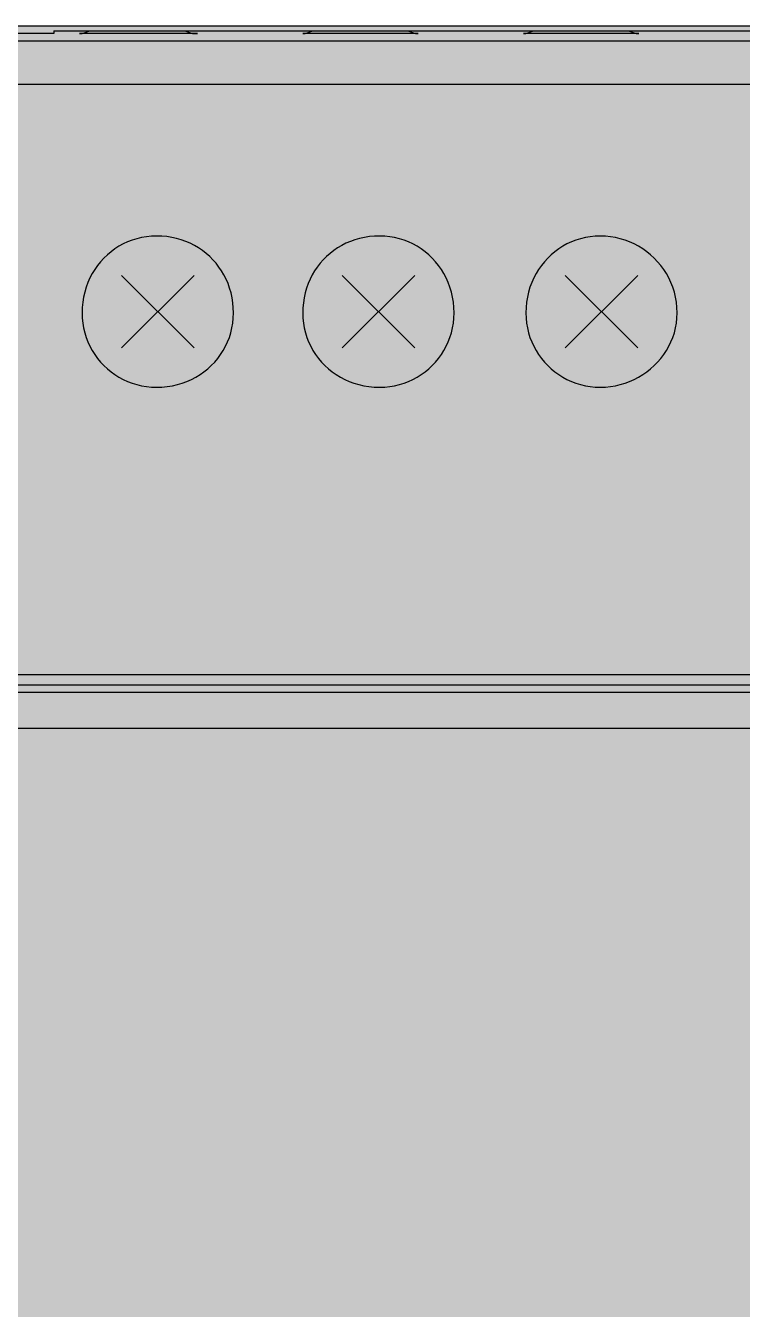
# Model space of a CAD drawing. Header units: millimetres. Extents: x 0 to 966, y -664 to 90.
# Drawn here: x 577.16 to 601.79, y -474.12 to -430 of the extents above; entities that cross this region are included whole.
import ezdxf

# ---------------------------------------------------------------- set-up
doc = ezdxf.new("R2010")
doc.units = ezdxf.units.MM
for name, color, linetype in [('HDL_BODY', 7, 'Continuous'), ('HDL_COLOUR', 7, 'Continuous'), ('HDL_DETAIL', 7, 'Continuous'), ('HDL_PRINT', 7, 'Continuous')]:
    doc.layers.add(name, color=color, linetype=linetype)

# ---------------------------------------------------------------- blocks, each defined once
blk = doc.blocks.new('M_DA6.10.1_FRONT')
at = {"layer": 'HDL_BODY', "true_color": 0x202126}
blk.add_hatch(color=250, dxfattribs=at).paths.add_polyline_path([(0, 0), (144, 0), (144, 90), (0, 90)])
at = {"layer": 'HDL_BODY', "true_color": 0x2a2a30}
blk.add_hatch(color=250, dxfattribs=at).paths.add_polyline_path([(0.4, 20.52), (143.6, 20.52), (143.6, 68.31), (0.4, 68.31)])
at = {"layer": 'HDL_COLOUR', "true_color": 0x1a332c}
for points in [[(84.303, 80.126), (84.297, 80.304), (84.281, 80.478), (84.255, 80.649), (84.218, 80.815), (84.171, 80.977), (84.115, 81.133), (84.05, 81.285), (83.976, 81.431), (83.894, 81.571), (83.803, 81.705), (83.704, 81.832), (83.597, 81.953), (83.484, 82.066), (83.363, 82.173), (83.235, 82.271), (83.101, 82.362), (82.961, 82.445), (82.815, 82.519), (82.664, 82.584), (82.507, 82.64), (82.346, 82.686), (82.18, 82.723), (82.009, 82.749), (81.835, 82.765), (81.657, 82.771), (81.482, 82.765), (81.31, 82.747), (81.142, 82.718), (80.978, 82.679), (80.818, 82.629), (80.662, 82.568), (80.512, 82.498), (80.367, 82.418), (80.227, 82.329), (80.094, 82.231), (79.968, 82.125), (79.848, 82.011), (79.736, 81.888), (79.632, 81.758), (79.536, 81.622), (79.448, 81.478), (79.369, 81.328), (79.299, 81.172), (79.239, 81.01), (79.189, 80.842), (79.15, 80.67), (79.121, 80.493), (79.104, 80.311), (79.098, 80.126), (79.104, 79.951), (79.121, 79.779), (79.15, 79.611), (79.189, 79.447), (79.239, 79.287), (79.299, 79.132), (79.369, 78.981), (79.448, 78.837), (79.536, 78.698), (79.632, 78.565), (79.736, 78.439), (79.848, 78.319), (79.968, 78.207), (80.094, 78.103), (80.227, 78.007), (80.367, 77.92), (80.512, 77.841), (80.662, 77.771), (80.818, 77.711), (80.978, 77.662), (81.142, 77.622), (81.31, 77.594), (81.482, 77.576), (81.657, 77.57), (81.842, 77.576), (82.024, 77.594), (82.201, 77.622), (82.373, 77.662), (82.54, 77.711), (82.702, 77.771), (82.858, 77.841), (83.008, 77.92), (83.152, 78.007), (83.289, 78.103), (83.419, 78.207), (83.541, 78.319), (83.656, 78.439), (83.762, 78.565), (83.86, 78.698), (83.95, 78.837), (84.03, 78.981), (84.1, 79.132), (84.161, 79.287), (84.211, 79.447), (84.251, 79.611), (84.279, 79.779), (84.297, 79.951), (84.303, 80.126)], [(91.886, 80.126), (91.88, 80.311), (91.863, 80.493), (91.834, 80.67), (91.795, 80.842), (91.745, 81.01), (91.685, 81.172), (91.615, 81.328), (91.537, 81.478), (91.449, 81.622), (91.353, 81.758), (91.248, 81.888), (91.136, 82.011), (91.017, 82.125), (90.891, 82.231), (90.758, 82.329), (90.618, 82.418), (90.473, 82.498), (90.323, 82.568), (90.167, 82.629), (90.007, 82.679), (89.842, 82.718), (89.674, 82.747), (89.502, 82.765), (89.327, 82.771), (89.149, 82.765), (88.974, 82.749), (88.804, 82.723), (88.638, 82.686), (88.477, 82.64), (88.32, 82.584), (88.169, 82.519), (88.023, 82.445), (87.883, 82.362), (87.75, 82.271), (87.622, 82.173), (87.502, 82.066), (87.388, 81.953), (87.282, 81.832), (87.183, 81.705), (87.092, 81.571), (87.01, 81.431), (86.936, 81.285), (86.871, 81.133), (86.815, 80.977), (86.769, 80.815), (86.732, 80.649), (86.705, 80.478), (86.689, 80.304), (86.684, 80.126), (86.69, 79.951), (86.707, 79.779), (86.736, 79.611), (86.776, 79.447), (86.826, 79.287), (86.886, 79.132), (86.956, 78.981), (87.036, 78.837), (87.125, 78.698), (87.223, 78.565), (87.329, 78.439), (87.444, 78.319), (87.566, 78.207), (87.696, 78.103), (87.833, 78.007), (87.976, 77.92), (88.126, 77.841), (88.282, 77.771), (88.444, 77.711), (88.611, 77.662), (88.783, 77.622), (88.96, 77.594), (89.141, 77.576), (89.327, 77.57), (89.502, 77.576), (89.674, 77.594), (89.842, 77.622), (90.007, 77.662), (90.167, 77.711), (90.323, 77.771), (90.473, 77.841), (90.618, 77.92), (90.758, 78.007), (90.891, 78.103), (91.017, 78.207), (91.136, 78.319), (91.248, 78.439), (91.353, 78.565), (91.449, 78.698), (91.537, 78.837), (91.615, 78.981), (91.685, 79.132), (91.745, 79.287), (91.795, 79.447), (91.834, 79.611), (91.863, 79.779), (91.88, 79.951), (91.886, 80.126)], [(99.555, 80.126), (99.549, 80.311), (99.53, 80.493), (99.5, 80.67), (99.458, 80.842), (99.405, 81.01), (99.341, 81.172), (99.267, 81.328), (99.184, 81.478), (99.091, 81.622), (98.99, 81.758), (98.88, 81.888), (98.763, 82.011), (98.638, 82.125), (98.507, 82.231), (98.369, 82.329), (98.225, 82.418), (98.075, 82.498), (97.921, 82.568), (97.762, 82.629), (97.598, 82.679), (97.431, 82.718), (97.261, 82.747), (97.088, 82.765), (96.913, 82.771), (96.738, 82.765), (96.566, 82.747), (96.398, 82.718), (96.233, 82.679), (96.073, 82.629), (95.918, 82.568), (95.767, 82.498), (95.622, 82.418), (95.483, 82.329), (95.35, 82.231), (95.223, 82.125), (95.104, 82.011), (94.992, 81.888), (94.887, 81.758), (94.791, 81.622), (94.703, 81.478), (94.624, 81.328), (94.555, 81.172), (94.495, 81.01), (94.445, 80.842), (94.405, 80.67), (94.377, 80.493), (94.359, 80.311), (94.353, 80.126), (94.359, 79.951), (94.377, 79.779), (94.405, 79.611), (94.445, 79.447), (94.495, 79.287), (94.555, 79.132), (94.624, 78.981), (94.703, 78.837), (94.791, 78.698), (94.887, 78.565), (94.992, 78.439), (95.104, 78.319), (95.223, 78.207), (95.35, 78.103), (95.483, 78.007), (95.622, 77.92), (95.767, 77.841), (95.918, 77.771), (96.073, 77.711), (96.233, 77.662), (96.398, 77.622), (96.566, 77.594), (96.738, 77.576), (96.913, 77.57), (97.088, 77.576), (97.261, 77.594), (97.431, 77.622), (97.598, 77.662), (97.762, 77.711), (97.921, 77.771), (98.075, 77.841), (98.225, 77.92), (98.369, 78.007), (98.507, 78.103), (98.638, 78.207), (98.763, 78.319), (98.88, 78.439), (98.99, 78.565), (99.091, 78.698), (99.184, 78.837), (99.267, 78.981), (99.341, 79.132), (99.405, 79.287), (99.458, 79.447), (99.5, 79.611), (99.53, 79.779), (99.549, 79.951), (99.555, 80.126)]]:
    blk.add_hatch(color=250, dxfattribs=at).paths.add_polyline_path(points)
at = {"layer": 'HDL_COLOUR', "true_color": 0x9ea4a8}
for points in [[(83.522, 80.17), (83.507, 80.408), (83.46, 80.642), (83.383, 80.867), (83.278, 81.081), (83.146, 81.278), (82.989, 81.457), (82.809, 81.614), (82.611, 81.747), (82.397, 81.852), (82.172, 81.929), (81.938, 81.975), (81.7, 81.991), (81.462, 81.975), (81.229, 81.929), (81.003, 81.852), (80.789, 81.747), (80.591, 81.614), (80.412, 81.457), (80.255, 81.278), (80.123, 81.081), (80.017, 80.867), (79.941, 80.642), (79.894, 80.408), (79.878, 80.17), (79.894, 79.933), (79.941, 79.699), (80.017, 79.474), (80.123, 79.26), (80.255, 79.062), (80.412, 78.883), (80.591, 78.726), (80.789, 78.594), (81.003, 78.489), (81.229, 78.412), (81.462, 78.366), (81.7, 78.35), (81.938, 78.366), (82.172, 78.412), (82.397, 78.489), (82.611, 78.594), (82.809, 78.726), (82.989, 78.883), (83.146, 79.062), (83.278, 79.26), (83.383, 79.474), (83.46, 79.699), (83.507, 79.933)], [(91.106, 80.17), (91.09, 80.408), (91.044, 80.642), (90.967, 80.867), (90.862, 81.081), (90.729, 81.278), (90.572, 81.457), (90.393, 81.614), (90.195, 81.747), (89.982, 81.852), (89.756, 81.929), (89.523, 81.975), (89.285, 81.991), (89.047, 81.975), (88.814, 81.929), (88.588, 81.852), (88.375, 81.747), (88.176, 81.614), (87.997, 81.457), (87.84, 81.278), (87.708, 81.081), (87.603, 80.867), (87.526, 80.642), (87.48, 80.408), (87.464, 80.17), (87.48, 79.933), (87.526, 79.699), (87.603, 79.474), (87.708, 79.26), (87.84, 79.062), (87.997, 78.883), (88.176, 78.726), (88.375, 78.594), (88.588, 78.489), (88.814, 78.412), (89.047, 78.366), (89.285, 78.35), (89.523, 78.366), (89.756, 78.412), (89.982, 78.489), (90.195, 78.594), (90.393, 78.726), (90.572, 78.883), (90.729, 79.062), (90.862, 79.26), (90.967, 79.474), (91.044, 79.699), (91.09, 79.933)], [(98.775, 80.17), (98.76, 80.408), (98.713, 80.642), (98.637, 80.867), (98.531, 81.081), (98.399, 81.278), (98.242, 81.457), (98.063, 81.614), (97.865, 81.747), (97.651, 81.852), (97.426, 81.929), (97.192, 81.975), (96.954, 81.991), (96.717, 81.975), (96.483, 81.929), (96.258, 81.852), (96.044, 81.747), (95.846, 81.614), (95.667, 81.457), (95.51, 81.278), (95.378, 81.081), (95.272, 80.867), (95.196, 80.642), (95.149, 80.408), (95.134, 80.17), (95.149, 79.933), (95.196, 79.699), (95.272, 79.474), (95.378, 79.26), (95.51, 79.062), (95.667, 78.883), (95.846, 78.726), (96.044, 78.594), (96.258, 78.489), (96.483, 78.412), (96.717, 78.366), (96.954, 78.35), (97.192, 78.366), (97.426, 78.412), (97.651, 78.489), (97.865, 78.594), (98.063, 78.726), (98.242, 78.883), (98.399, 79.062), (98.531, 79.26), (98.637, 79.474), (98.713, 79.699), (98.76, 79.933)]]:
    blk.add_hatch(color=253, dxfattribs=at).paths.add_polyline_path(points)
at = {"layer": 'HDL_PRINT', "true_color": 0xdee1e9}
for points in [[(86.35, 84.196), (83.615, 85.341), (83.684, 85.329), (81.657, 85.329), (81.833, 85.505), (81.833, 82.771), (81.479, 82.771), (81.479, 85.505), (81.657, 85.68), (83.684, 85.68), (83.752, 85.668), (86.487, 84.52), (86.35, 84.196)], [(86.946, 85.68), (89.327, 85.68), (89.505, 85.505), (89.505, 82.771), (89.151, 82.771), (89.151, 85.505), (89.327, 85.329), (86.946, 85.329), (86.946, 85.68)], [(101.606, 84.196), (98.871, 85.341), (98.939, 85.329), (96.913, 85.329), (97.088, 85.505), (97.088, 82.771), (96.734, 82.771), (96.734, 85.505), (96.913, 85.68), (98.939, 85.68), (99.008, 85.668), (101.74, 84.52), (101.606, 84.196)], [(84.565, 75.015), (85.449, 76.6), (86.419, 75.015), (84.565, 75.015)], [(88.8, 74.661), (88.446, 74.661), (88.446, 76.074), (88.387, 76.044), (88.329, 76.014), (88.27, 75.985), (88.211, 75.955), (88.152, 75.926), (88.094, 75.896), (88.035, 75.867), (87.975, 75.838), (87.916, 75.809), (87.916, 76.16), (87.95, 76.164), (87.984, 76.175), (88.021, 76.193), (88.061, 76.216), (88.104, 76.242), (88.153, 76.272), (88.208, 76.303), (88.27, 76.336), (88.303, 76.369), (88.335, 76.404), (88.365, 76.441), (88.391, 76.48), (88.414, 76.524), (88.431, 76.573), (88.442, 76.628), (88.446, 76.69), (88.8, 76.69), (88.8, 74.661)], [(96.648, 74.574), (96.294, 74.574), (96.294, 76.074), (96.235, 76.018), (96.177, 75.968), (96.118, 75.926), (96.059, 75.89), (96, 75.861), (95.942, 75.838), (95.883, 75.822), (95.823, 75.812), (95.764, 75.809), (95.764, 76.16), (95.798, 76.164), (95.832, 76.175), (95.869, 76.193), (95.909, 76.216), (95.952, 76.242), (96.001, 76.272), (96.056, 76.303), (96.118, 76.336), (96.156, 76.374), (96.194, 76.412), (96.232, 76.45), (96.269, 76.488), (96.307, 76.526), (96.345, 76.563), (96.383, 76.6), (96.648, 76.6), (96.648, 74.574)], [(98.058, 74.574), (97.704, 74.574), (97.704, 76.074), (97.646, 76.018), (97.587, 75.968), (97.529, 75.926), (97.47, 75.89), (97.411, 75.861), (97.352, 75.838), (97.293, 75.822), (97.234, 75.812), (97.175, 75.809), (97.175, 76.16), (97.208, 76.164), (97.243, 76.175), (97.28, 76.193), (97.319, 76.216), (97.363, 76.242), (97.412, 76.272), (97.467, 76.303), (97.529, 76.336), (97.567, 76.374), (97.605, 76.412), (97.642, 76.45), (97.68, 76.488), (97.718, 76.526), (97.756, 76.563), (97.794, 76.6), (98.058, 76.6), (98.058, 74.574)], [(99.82, 75.015), (100.704, 76.6), (101.585, 75.015), (99.82, 75.015)], [(84.654, 71.93), (84.654, 74.22), (86.33, 74.22), (86.33, 73.869), (85.095, 73.869), (85.095, 73.34), (86.24, 73.34), (86.24, 72.986), (85.095, 72.986), (85.095, 72.37), (86.33, 72.37), (86.33, 71.93), (84.654, 71.93)], [(99.91, 71.93), (99.91, 74.22), (101.496, 74.22), (101.496, 73.869), (100.439, 73.869), (100.439, 73.34), (101.32, 73.34), (101.32, 72.9), (100.439, 72.9), (100.439, 71.93), (99.91, 71.93)]]:
    blk.add_hatch(color=254, dxfattribs=at).paths.add_polyline_path(points)
h = blk.add_hatch(color=254, dxfattribs=at)
h.paths.add_polyline_path([(81.038, 75.104), (81.392, 75.104), (81.479, 75.015), (81.517, 74.977), (81.545, 74.952), (81.568, 74.937), (81.591, 74.929), (81.619, 74.926), (81.657, 74.926), (81.7, 74.926), (81.741, 74.929), (81.777, 74.937), (81.806, 74.952), (81.826, 74.977), (81.833, 75.015), (81.862, 75.052), (81.884, 75.097), (81.9, 75.147), (81.911, 75.203), (81.917, 75.262), (81.921, 75.325), (81.922, 75.389), (81.922, 75.455), (81.888, 75.422), (81.854, 75.39), (81.817, 75.36), (81.777, 75.334), (81.734, 75.312), (81.685, 75.294), (81.63, 75.283), (81.568, 75.28), (81.506, 75.283), (81.451, 75.294), (81.402, 75.312), (81.359, 75.334), (81.319, 75.36), (81.283, 75.39), (81.249, 75.422), (81.217, 75.455), (81.164, 75.514), (81.122, 75.572), (81.091, 75.631), (81.069, 75.69), (81.054, 75.749), (81.045, 75.808), (81.04, 75.867), (81.038, 75.926), (81.038, 75.985), (81.038, 76.043), (81.04, 76.102), (81.045, 76.16), (81.054, 76.219), (81.069, 76.278), (81.091, 76.337), (81.122, 76.396), (81.164, 76.455), (81.217, 76.514), (81.253, 76.547), (81.297, 76.578), (81.347, 76.608), (81.402, 76.634), (81.462, 76.657), (81.525, 76.674), (81.59, 76.686), (81.657, 76.69), (81.716, 76.686), (81.774, 76.677), (81.833, 76.66), (81.891, 76.637), (81.95, 76.608), (82.008, 76.572), (82.067, 76.529), (82.125, 76.48), (82.184, 76.425), (82.208, 76.375), (82.232, 76.32), (82.255, 76.261), (82.277, 76.198), (82.297, 76.13), (82.316, 76.058), (82.331, 75.981), (82.344, 75.9), (82.354, 75.815), (82.36, 75.725), (82.362, 75.631), (82.36, 75.537), (82.354, 75.448), (82.344, 75.363), (82.331, 75.282), (82.316, 75.206), (82.297, 75.134), (82.277, 75.066), (82.255, 75.003), (82.232, 74.944), (82.208, 74.889), (82.184, 74.839), (82.125, 74.783), (82.067, 74.734), (82.008, 74.691), (81.95, 74.655), (81.891, 74.626), (81.833, 74.603), (81.774, 74.587), (81.716, 74.578), (81.657, 74.574), (81.59, 74.578), (81.525, 74.589), (81.462, 74.606), (81.402, 74.629), (81.347, 74.655), (81.297, 74.685), (81.253, 74.717), (81.217, 74.75), (81.183, 74.784), (81.151, 74.818), (81.121, 74.854), (81.094, 74.894), (81.071, 74.937), (81.053, 74.986), (81.042, 75.041), (81.038, 75.104)])
h.paths.add_polyline_path([(81.922, 75.985), (81.922, 76.023), (81.92, 76.061), (81.915, 76.098), (81.905, 76.136), (81.889, 76.174), (81.866, 76.211), (81.833, 76.249), (81.795, 76.286), (81.767, 76.31), (81.744, 76.325), (81.721, 76.332), (81.694, 76.335), (81.657, 76.336), (81.613, 76.335), (81.571, 76.332), (81.534, 76.325), (81.505, 76.31), (81.486, 76.286), (81.479, 76.249), (81.447, 76.211), (81.424, 76.174), (81.408, 76.136), (81.399, 76.098), (81.394, 76.061), (81.393, 76.023), (81.392, 75.985), (81.393, 75.915), (81.394, 75.855), (81.399, 75.807), (81.408, 75.769), (81.424, 75.742), (81.447, 75.725), (81.479, 75.72), (81.486, 75.682), (81.505, 75.657), (81.534, 75.642), (81.571, 75.634), (81.613, 75.631), (81.657, 75.631), (81.7, 75.631), (81.741, 75.634), (81.777, 75.642), (81.806, 75.657), (81.826, 75.682), (81.833, 75.72), (81.866, 75.725), (81.889, 75.742), (81.905, 75.769), (81.915, 75.807), (81.92, 75.855), (81.922, 75.915), (81.922, 75.985)])
h = blk.add_hatch(color=254, dxfattribs=at)
h.paths.add_polyline_path([(90.032, 76.69), (90.091, 76.686), (90.15, 76.677), (90.206, 76.66), (90.261, 76.637), (90.312, 76.608), (90.36, 76.572), (90.404, 76.529), (90.443, 76.48), (90.475, 76.425), (90.519, 76.375), (90.555, 76.32), (90.583, 76.261), (90.606, 76.198), (90.622, 76.13), (90.634, 76.058), (90.643, 75.981), (90.647, 75.9), (90.65, 75.815), (90.651, 75.725), (90.651, 75.631), (90.651, 75.535), (90.65, 75.44), (90.647, 75.348), (90.643, 75.259), (90.634, 75.175), (90.622, 75.097), (90.606, 75.027), (90.583, 74.964), (90.555, 74.911), (90.519, 74.869), (90.475, 74.839), (90.443, 74.783), (90.404, 74.734), (90.36, 74.691), (90.312, 74.655), (90.261, 74.626), (90.206, 74.603), (90.15, 74.587), (90.091, 74.578), (90.032, 74.574), (89.973, 74.578), (89.916, 74.587), (89.86, 74.603), (89.805, 74.626), (89.754, 74.655), (89.706, 74.691), (89.663, 74.734), (89.624, 74.783), (89.591, 74.839), (89.548, 74.889), (89.512, 74.944), (89.483, 75.003), (89.461, 75.066), (89.444, 75.134), (89.432, 75.206), (89.424, 75.282), (89.419, 75.363), (89.417, 75.448), (89.416, 75.537), (89.416, 75.631), (89.416, 75.725), (89.417, 75.815), (89.419, 75.9), (89.424, 75.981), (89.432, 76.058), (89.444, 76.13), (89.461, 76.198), (89.483, 76.261), (89.512, 76.32), (89.548, 76.375), (89.591, 76.425), (89.624, 76.48), (89.663, 76.529), (89.706, 76.572), (89.754, 76.608), (89.805, 76.637), (89.86, 76.66), (89.916, 76.677), (89.973, 76.686), (90.032, 76.69)])
h.paths.add_polyline_path([(90.032, 76.336), (89.99, 76.335), (89.964, 76.33), (89.951, 76.317), (89.946, 76.292), (89.946, 76.249), (89.902, 76.249), (89.876, 76.244), (89.862, 76.23), (89.857, 76.204), (89.856, 76.16), (89.831, 76.128), (89.811, 76.089), (89.796, 76.043), (89.785, 75.991), (89.778, 75.932), (89.773, 75.866), (89.771, 75.794), (89.77, 75.716), (89.77, 75.631), (89.77, 75.546), (89.771, 75.467), (89.773, 75.396), (89.778, 75.33), (89.785, 75.272), (89.796, 75.22), (89.811, 75.175), (89.831, 75.136), (89.856, 75.104), (89.857, 75.066), (89.86, 75.038), (89.867, 75.015), (89.883, 74.992), (89.908, 74.964), (89.946, 74.926), (90.032, 74.926), (90.121, 74.926), (90.159, 74.964), (90.184, 74.992), (90.199, 75.015), (90.207, 75.038), (90.21, 75.066), (90.21, 75.104), (90.236, 75.136), (90.256, 75.175), (90.271, 75.22), (90.282, 75.272), (90.289, 75.33), (90.294, 75.396), (90.296, 75.467), (90.297, 75.546), (90.297, 75.631), (90.297, 75.722), (90.295, 75.799), (90.292, 75.864), (90.286, 75.918), (90.276, 75.964), (90.26, 76.004), (90.239, 76.04), (90.21, 76.074), (90.21, 76.117), (90.207, 76.158), (90.199, 76.194), (90.184, 76.223), (90.159, 76.242), (90.121, 76.249), (90.12, 76.292), (90.115, 76.317), (90.102, 76.33), (90.075, 76.335), (90.032, 76.336)])
at = {"layer": 'HDL_DETAIL', "color": 251, "true_color": 0x52555c}
for points in [[(0, 90), (144, 90), (144, 0), (0, 0), (0, 90)], [(78.127, 89.824), (78.127, 89.824)], [(78.127, 89.824), (78.127, 89.824)], [(78.127, 89.735), (78.127, 89.735)], [(84.303, 80.126), (84.297, 80.304), (84.281, 80.478), (84.255, 80.649), (84.218, 80.815), (84.171, 80.977), (84.115, 81.133), (84.05, 81.285), (83.976, 81.431), (83.894, 81.571), (83.803, 81.705), (83.704, 81.832), (83.597, 81.953), (83.484, 82.066), (83.363, 82.173), (83.235, 82.271), (83.101, 82.362), (82.961, 82.445), (82.815, 82.519), (82.664, 82.584), (82.507, 82.64), (82.346, 82.686), (82.18, 82.723), (82.009, 82.749), (81.835, 82.765), (81.657, 82.771), (81.482, 82.765), (81.31, 82.747), (81.142, 82.718), (80.978, 82.679), (80.818, 82.629), (80.662, 82.568), (80.512, 82.498), (80.367, 82.418), (80.227, 82.329), (80.094, 82.231), (79.968, 82.125), (79.848, 82.011), (79.736, 81.888), (79.632, 81.758), (79.536, 81.622), (79.448, 81.478), (79.369, 81.328), (79.299, 81.172), (79.239, 81.01), (79.189, 80.842), (79.15, 80.67), (79.121, 80.493), (79.104, 80.311), (79.098, 80.126), (79.104, 79.951), (79.121, 79.779), (79.15, 79.611), (79.189, 79.447), (79.239, 79.287), (79.299, 79.132), (79.369, 78.981), (79.448, 78.837), (79.536, 78.698), (79.632, 78.565), (79.736, 78.439), (79.848, 78.319), (79.968, 78.207), (80.094, 78.103), (80.227, 78.007), (80.367, 77.92), (80.512, 77.841), (80.662, 77.771), (80.818, 77.711), (80.978, 77.662), (81.142, 77.622), (81.31, 77.594), (81.482, 77.576), (81.657, 77.57), (81.842, 77.576), (82.024, 77.594), (82.201, 77.622), (82.373, 77.662), (82.54, 77.711), (82.702, 77.771), (82.858, 77.841), (83.008, 77.92), (83.152, 78.007), (83.289, 78.103), (83.419, 78.207), (83.541, 78.319), (83.656, 78.439), (83.762, 78.565), (83.86, 78.698), (83.95, 78.837), (84.03, 78.981), (84.1, 79.132), (84.161, 79.287), (84.211, 79.447), (84.251, 79.611), (84.279, 79.779), (84.297, 79.951), (84.303, 80.126)], [(91.886, 80.126), (91.88, 80.311), (91.863, 80.493), (91.834, 80.67), (91.795, 80.842), (91.745, 81.01), (91.685, 81.172), (91.615, 81.328), (91.537, 81.478), (91.449, 81.622), (91.353, 81.758), (91.248, 81.888), (91.136, 82.011), (91.017, 82.125), (90.891, 82.231), (90.758, 82.329), (90.618, 82.418), (90.473, 82.498), (90.323, 82.568), (90.167, 82.629), (90.007, 82.679), (89.842, 82.718), (89.674, 82.747), (89.502, 82.765), (89.327, 82.771), (89.149, 82.765), (88.974, 82.749), (88.804, 82.723), (88.638, 82.686), (88.477, 82.64), (88.32, 82.584), (88.169, 82.519), (88.023, 82.445), (87.883, 82.362), (87.75, 82.271), (87.622, 82.173), (87.502, 82.066), (87.388, 81.953), (87.282, 81.832), (87.183, 81.705), (87.092, 81.571), (87.01, 81.431), (86.936, 81.285), (86.871, 81.133), (86.815, 80.977), (86.769, 80.815), (86.732, 80.649), (86.705, 80.478), (86.689, 80.304), (86.684, 80.126), (86.69, 79.951), (86.707, 79.779), (86.736, 79.611), (86.776, 79.447), (86.826, 79.287), (86.886, 79.132), (86.956, 78.981), (87.036, 78.837), (87.125, 78.698), (87.223, 78.565), (87.329, 78.439), (87.444, 78.319), (87.566, 78.207), (87.696, 78.103), (87.833, 78.007), (87.976, 77.92), (88.126, 77.841), (88.282, 77.771), (88.444, 77.711), (88.611, 77.662), (88.783, 77.622), (88.96, 77.594), (89.141, 77.576), (89.327, 77.57), (89.502, 77.576), (89.674, 77.594), (89.842, 77.622), (90.007, 77.662), (90.167, 77.711), (90.323, 77.771), (90.473, 77.841), (90.618, 77.92), (90.758, 78.007), (90.891, 78.103), (91.017, 78.207), (91.136, 78.319), (91.248, 78.439), (91.353, 78.565), (91.449, 78.698), (91.537, 78.837), (91.615, 78.981), (91.685, 79.132), (91.745, 79.287), (91.795, 79.447), (91.834, 79.611), (91.863, 79.779), (91.88, 79.951), (91.886, 80.126)], [(99.555, 80.126), (99.549, 80.311), (99.53, 80.493), (99.5, 80.67), (99.458, 80.842), (99.405, 81.01), (99.341, 81.172), (99.267, 81.328), (99.184, 81.478), (99.091, 81.622), (98.99, 81.758), (98.88, 81.888), (98.763, 82.011), (98.638, 82.125), (98.507, 82.231), (98.369, 82.329), (98.225, 82.418), (98.075, 82.498), (97.921, 82.568), (97.762, 82.629), (97.598, 82.679), (97.431, 82.718), (97.261, 82.747), (97.088, 82.765), (96.913, 82.771), (96.738, 82.765), (96.566, 82.747), (96.398, 82.718), (96.233, 82.679), (96.073, 82.629), (95.918, 82.568), (95.767, 82.498), (95.622, 82.418), (95.483, 82.329), (95.35, 82.231), (95.223, 82.125), (95.104, 82.011), (94.992, 81.888), (94.887, 81.758), (94.791, 81.622), (94.703, 81.478), (94.624, 81.328), (94.555, 81.172), (94.495, 81.01), (94.445, 80.842), (94.405, 80.67), (94.377, 80.493), (94.359, 80.311), (94.353, 80.126), (94.359, 79.951), (94.377, 79.779), (94.405, 79.611), (94.445, 79.447), (94.495, 79.287), (94.555, 79.132), (94.624, 78.981), (94.703, 78.837), (94.791, 78.698), (94.887, 78.565), (94.992, 78.439), (95.104, 78.319), (95.223, 78.207), (95.35, 78.103), (95.483, 78.007), (95.622, 77.92), (95.767, 77.841), (95.918, 77.771), (96.073, 77.711), (96.233, 77.662), (96.398, 77.622), (96.566, 77.594), (96.738, 77.576), (96.913, 77.57), (97.088, 77.576), (97.261, 77.594), (97.431, 77.622), (97.598, 77.662), (97.762, 77.711), (97.921, 77.771), (98.075, 77.841), (98.225, 77.92), (98.369, 78.007), (98.507, 78.103), (98.638, 78.207), (98.763, 78.319), (98.88, 78.439), (98.99, 78.565), (99.091, 78.698), (99.184, 78.837), (99.267, 78.981), (99.341, 79.132), (99.405, 79.287), (99.458, 79.447), (99.5, 79.611), (99.53, 79.779), (99.549, 79.951), (99.555, 80.126)], [(0, 67.697), (144, 67.697), (144, 22.302), (0, 22.302), (0, 67.697)]]:
    blk.add_lwpolyline(points, close=True, dxfattribs=at)
for points in [[(78.127, 89.735), (78.041, 89.735), (77.776, 89.735), (77.336, 89.735), (76.806, 89.735), (76.19, 89.735)], [(78.127, 89.824), (143.647, 89.824)], [(78.127, 89.824), (143.647, 89.824)], [(78.127, 89.824), (143.647, 89.824)], [(78.127, 89.824), (143.647, 89.824)], [(78.127, 89.824), (143.647, 89.824)], [(78.127, 89.824), (143.647, 89.824)], [(78.127, 89.824), (143.647, 89.824)], [(78.127, 89.824), (143.647, 89.824)], [(78.127, 89.824), (143.647, 89.824)], [(78.127, 89.824), (143.647, 89.824)], [(78.127, 89.824), (143.647, 89.824)], [(78.127, 89.824), (143.647, 89.824)], [(78.127, 89.824), (143.647, 89.824)], [(78.127, 89.824), (143.647, 89.824)], [(78.127, 89.824), (143.647, 89.824)], [(78.127, 89.824), (143.647, 89.824)], [(78.127, 89.824), (143.647, 89.824)], [(78.127, 89.824), (143.647, 89.824)], [(78.127, 89.824), (143.647, 89.824)], [(78.127, 89.824), (143.647, 89.824)], [(78.127, 89.824), (143.647, 89.824)], [(78.127, 89.824), (78.127, 89.735)], [(78.127, 89.824), (78.127, 89.735)], [(78.127, 89.824), (78.127, 89.735)], [(78.127, 89.824), (78.127, 89.735)], [(78.127, 89.824), (78.127, 89.735)], [(78.127, 89.824), (78.127, 89.735)], [(78.127, 89.824), (78.127, 89.735)], [(78.127, 89.824), (78.127, 89.735)], [(78.127, 89.824), (78.127, 89.735)], [(78.127, 89.824), (78.127, 89.735)], [(78.127, 89.824), (78.127, 89.735)], [(78.127, 89.824), (78.127, 89.735)], [(78.127, 89.824), (78.127, 89.735)], [(78.127, 89.824), (78.127, 89.735)], [(78.127, 89.824), (78.127, 89.735)], [(78.127, 89.824), (78.127, 89.735)], [(78.127, 89.824), (78.127, 89.735)], [(78.127, 89.824), (78.127, 89.735)], [(78.127, 89.824), (78.127, 89.735)], [(78.127, 89.824), (78.127, 89.735)], [(78.127, 89.824), (78.127, 89.735)], [(79.011, 89.735), (79.098, 89.735)], [(83.068, 89.735), (82.889, 89.735), (82.627, 89.735), (82.184, 89.735), (81.657, 89.735), (81.038, 89.735), (80.422, 89.735), (79.892, 89.735), (79.363, 89.735), (79.098, 89.735), (79.011, 89.735)], [(79.098, 89.735), (79.363, 89.824), (79.892, 89.824), (80.422, 89.824), (81.038, 89.824), (81.657, 89.824), (82.184, 89.824), (82.627, 89.824), (82.889, 89.735), (83.068, 89.735)], [(86.684, 89.735), (86.77, 89.735)], [(90.651, 89.735), (90.562, 89.735), (90.297, 89.735), (89.856, 89.735), (89.24, 89.735), (88.621, 89.735), (88.005, 89.735), (87.475, 89.735), (87.035, 89.735), (86.77, 89.735), (86.684, 89.735)], [(86.77, 89.735), (87.035, 89.824), (87.475, 89.824), (88.005, 89.824), (88.621, 89.824), (89.24, 89.824), (89.856, 89.824), (90.297, 89.824), (90.562, 89.735), (90.651, 89.735)], [(94.267, 89.735), (94.353, 89.735)], [(98.234, 89.735), (98.145, 89.735), (97.883, 89.735), (97.439, 89.735), (96.913, 89.735), (96.294, 89.735), (95.678, 89.735), (95.059, 89.735), (94.618, 89.735), (94.353, 89.735), (94.267, 89.735)], [(94.353, 89.735), (94.618, 89.824), (95.059, 89.824), (95.678, 89.824), (96.294, 89.824), (96.913, 89.824), (97.439, 89.824), (97.883, 89.824), (98.145, 89.735), (98.234, 89.735)], [(143.382, 89.47), (0.089, 89.47)], [(143.382, 89.47), (0.089, 89.47)], [(143.382, 89.47), (0.089, 89.47)], [(143.382, 89.47), (0.089, 89.47)], [(143.382, 89.47), (0.089, 89.47)], [(143.382, 89.47), (0.089, 89.47)], [(143.382, 89.47), (0.089, 89.47)], [(143.382, 89.47), (0.089, 89.47)], [(143.382, 89.47), (0.089, 89.47)], [(143.382, 89.47), (0.089, 89.47)], [(143.382, 89.47), (0.089, 89.47)], [(143.382, 89.47), (0.089, 89.47)], [(143.382, 89.47), (0.089, 89.47)], [(143.382, 89.47), (0.089, 89.47)], [(143.382, 89.47), (0.089, 89.47)], [(143.382, 89.47), (0.089, 89.47)], [(143.382, 89.47), (0.089, 89.47)], [(143.382, 89.47), (0.089, 89.47)], [(143.382, 89.47), (0.089, 89.47)], [(143.382, 89.47), (0.089, 89.47)], [(143.382, 89.47), (0.089, 89.47)], [(143.295, 87.974), (0.089, 87.974)], [(143.295, 87.974), (0.089, 87.974)], [(143.295, 87.974), (0.089, 87.974)], [(143.295, 87.974), (0.089, 87.974)], [(143.295, 87.974), (0.089, 87.974)], [(143.295, 87.974), (0.089, 87.974)], [(143.295, 87.974), (0.089, 87.974)], [(143.295, 87.974), (0.089, 87.974)], [(143.295, 87.974), (0.089, 87.974)], [(143.295, 87.974), (0.089, 87.974)], [(143.295, 87.974), (0.089, 87.974)], [(143.295, 87.974), (0.089, 87.974)], [(143.295, 87.974), (0.089, 87.974)], [(143.295, 87.974), (0.089, 87.974)], [(143.295, 87.974), (0.089, 87.974)], [(143.295, 87.974), (0.089, 87.974)], [(143.295, 87.974), (0.089, 87.974)], [(143.295, 87.974), (0.089, 87.974)], [(143.295, 87.974), (0.089, 87.974)], [(143.295, 87.974), (0.089, 87.974)], [(143.295, 87.974), (0.089, 87.974)], [(0.089, 67.345), (143.295, 67.345)], [(0.089, 67.345), (143.295, 67.345)], [(0.089, 67.345), (143.295, 67.345)], [(0.089, 67.345), (143.295, 67.345)], [(0.089, 67.345), (143.295, 67.345)], [(0.089, 67.345), (143.295, 67.345)], [(0.089, 67.345), (143.295, 67.345)], [(0.089, 67.345), (143.295, 67.345)], [(0.089, 67.345), (143.295, 67.345)], [(0.089, 67.345), (143.295, 67.345)], [(0.089, 67.345), (143.295, 67.345)], [(0.089, 67.345), (143.295, 67.345)], [(0.089, 67.345), (143.295, 67.345)], [(0.089, 67.345), (143.295, 67.345)], [(0.089, 67.345), (143.295, 67.345)], [(0.089, 67.345), (143.295, 67.345)], [(0.089, 67.345), (143.295, 67.345)], [(0.089, 67.345), (143.295, 67.345)], [(0.089, 67.345), (143.295, 67.345)], [(0.089, 67.345), (143.295, 67.345)], [(0.089, 67.345), (143.295, 67.345)], [(143.12, 67.08), (0.265, 67.08)], [(143.12, 67.08), (0.265, 67.08)], [(143.12, 67.08), (0.265, 67.08)], [(143.12, 67.08), (0.265, 67.08)], [(143.12, 67.08), (0.265, 67.08)], [(143.12, 67.08), (0.265, 67.08)], [(143.12, 67.08), (0.265, 67.08)], [(143.12, 67.08), (0.265, 67.08)], [(143.12, 67.08), (0.265, 67.08)], [(143.12, 67.08), (0.265, 67.08)], [(143.12, 67.08), (0.265, 67.08)], [(143.12, 67.08), (0.265, 67.08)], [(143.12, 67.08), (0.265, 67.08)], [(143.12, 67.08), (0.265, 67.08)], [(143.12, 67.08), (0.265, 67.08)], [(143.12, 67.08), (0.265, 67.08)], [(143.12, 67.08), (0.265, 67.08)], [(143.12, 67.08), (0.265, 67.08)], [(143.12, 67.08), (0.265, 67.08)], [(143.12, 67.08), (0.265, 67.08)], [(143.12, 67.08), (0.265, 67.08)], [(143.12, 65.846), (0.353, 65.846)], [(143.12, 65.846), (0.353, 65.846)], [(143.12, 65.846), (0.353, 65.846)], [(143.12, 65.846), (0.353, 65.846)], [(143.12, 65.846), (0.353, 65.846)], [(143.12, 65.846), (0.353, 65.846)], [(143.12, 65.846), (0.353, 65.846)], [(143.12, 65.846), (0.353, 65.846)], [(143.12, 65.846), (0.353, 65.846)], [(143.12, 65.846), (0.353, 65.846)], [(143.12, 65.846), (0.353, 65.846)], [(143.12, 65.846), (0.353, 65.846)], [(143.12, 65.846), (0.353, 65.846)], [(143.12, 65.846), (0.353, 65.846)], [(143.12, 65.846), (0.353, 65.846)], [(143.12, 65.846), (0.353, 65.846)], [(143.12, 65.846), (0.353, 65.846)], [(143.12, 65.846), (0.353, 65.846)], [(143.12, 65.846), (0.353, 65.846)], [(143.12, 65.846), (0.353, 65.846)], [(143.12, 65.846), (0.353, 65.846)]]:
    blk.add_lwpolyline(points, dxfattribs=at)
at = {"layer": 'HDL_DETAIL', "color": 250, "true_color": 0x25292b}
for points in [[(80.451, 78.922), (82.95, 81.419)], [(80.451, 81.419), (82.95, 78.922)], [(88.036, 78.922), (90.533, 81.419)], [(88.036, 81.419), (90.533, 78.922)], [(95.706, 78.922), (98.203, 81.419)], [(95.706, 81.419), (98.203, 78.922)]]:
    blk.add_lwpolyline(points, dxfattribs=at)

msp = doc.modelspace()

# ---------------------------------------------------------------- block references
msp.add_blockref('M_DA6.10.1_FRONT', (500, -520))

doc.saveas('drawing.dxf')
